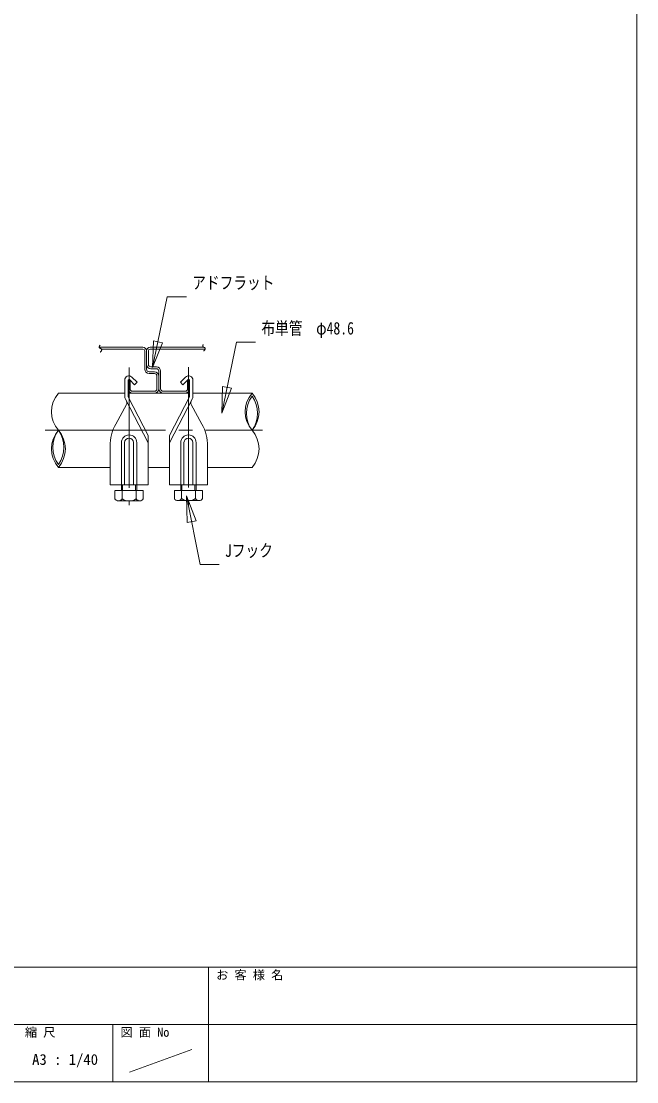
# Model space of a CAD drawing. Units: millimetres, scale not verified. Extents: x -17950 to 17950, y -5550 to 5550.
# Drawn here: x -5069 to -1850, y -5550 to 0 of the extents above; entities that cross this region are included whole.
import ezdxf
from ezdxf.enums import TextEntityAlignment as Align

# ---------------------------------------------------------------- set-up
doc = ezdxf.new("R2010")
doc.units = ezdxf.units.MM
doc.header["$LTSCALE"] = 70
doc.linetypes.add('CHAIN2', pattern=[12, 9, -1, 1, -1])
doc.linetypes.add('DOUBLE_CHAIN2', pattern=[12.8, 9, -1, 0.6, -0.6, 0.6, -1])
for name, color, linetype, lineweight in [('0-F_0', 7, 'Continuous', 9), ('2-6_text', 7, 'Continuous', 9), ('2-9_図面枠', 7, 'Continuous', 9)]:
    doc.layers.add(name, color=color, linetype=linetype, lineweight=lineweight)
doc.styles.add('ＭＳ ゴシック', font='')
doc.styles.get('ＭＳ ゴシック').set_extended_font_data('MS Gothic')

msp = doc.modelspace()

# ---------------------------------------------------------------- linework, layer by layer
at = {"layer": '0-F_0'}
for p, q in [((-4662.15, -1706.37), (-4432.92, -1706.37)), ((-4649.24, -1715.97), (-4432.92, -1715.97)), ((-4394.52, -1706.37), (-4113.93, -1706.37)), ((-4394.52, -1715.97), (-4107.49, -1715.97)), ((-4423.32, -1725.57), (-4423.32, -1821.57)), ((-4413.72, -1725.57), (-4413.72, -1821.57)), ((-4404.12, -1725.57), (-4404.12, -1795.97)), ((-4391.32, -1808.77), (-4362.52, -1808.77)), ((-4391.32, -1818.37), (-4362.52, -1818.37)), ((-4349.72, -1831.17), (-4349.72, -1923.96)), ((-4340.12, -1831.17), (-4340.12, -1923.96)), ((-4528.12, -1878.42), (-4528.12, -1965.74)), ((-4509.72, -1878.37), (-4500.12, -1878.37)), ((-4509.72, -1878.42), (-4509.72, -1965.74)), ((-4502.89, -1875.59), (-4476.06, -1902.42)), ((-4500.12, -1878.37), (-4500.12, -1923.96)), ((-4489.88, -1862.59), (-4463.05, -1889.41)), ((-4400.92, -1834.36), (-4372.12, -1834.36)), ((-4400.92, -1843.97), (-4372.12, -1843.97)), ((-4359.32, -1856.76), (-4359.32, -1923.96)), ((-4209.56, -1862.59), (-4236.39, -1889.41)), ((-4196.55, -1875.59), (-4223.37, -1902.42)), ((-4199.32, -1878.37), (-4199.32, -1923.96)), ((-4199.32, -1878.37), (-4189.72, -1878.37)), ((-4189.72, -1878.37), (-4189.72, -1923.96)), ((-4189.72, -1878.42), (-4189.72, -1965.74)), ((-4171.32, -1878.42), (-4171.32, -1965.74)), ((-4487.32, -1936.77), (-4372.12, -1936.77)), ((-4476.06, -1902.42), (-4463.05, -1889.41)), ((-4327.32, -1936.77), (-4212.12, -1936.77)), ((-4223.37, -1902.42), (-4236.39, -1889.41)), ((-4874.83, -1946.36), (-4528.12, -1946.36)), ((-4526.05, -1974.22), (-4404.92, -2207.18)), ((-4509.72, -1946.36), (-4189.72, -1946.36)), ((-4509.71, -1965.74), (-4404.92, -2167.29)), ((-4189.72, -1965.74), (-4294.52, -2167.29)), ((-4173.39, -1974.22), (-4294.52, -2207.18)), ((-4171.32, -1946.36), (-3861.97, -1946.36)), ((-4518.76, -2005.58), (-4575.21, -2108.22)), ((-4180.68, -2005.58), (-4124.22, -2108.22)), ((-4544.92, -2205.14), (-4544.92, -2425.49)), ((-4528.36, -2205.14), (-4528.36, -2425.49)), ((-4481.48, -2205.14), (-4481.48, -2425.49)), ((-4464.92, -2205.14), (-4464.92, -2425.49)), ((-4404.92, -2167.29), (-4404.92, -2425.49)), ((-4294.52, -2167.29), (-4294.52, -2425.49)), ((-4234.52, -2205.14), (-4234.52, -2455.09)), ((-4217.95, -2205.14), (-4217.95, -2425.49)), ((-4171.08, -2205.14), (-4171.08, -2425.49)), ((-4154.52, -2205.14), (-4154.52, -2455.09)), ((-4604.92, -2223.88), (-4604.92, -2425.49)), ((-4094.52, -2223.88), (-4094.52, -2425.49)), ((-4874.83, -2335.16), (-4604.92, -2335.16)), ((-4404.92, -2335.16), (-4294.52, -2335.16)), ((-4094.52, -2335.16), (-3861.97, -2335.16)), ((-4604.92, -2426.8), (-4404.92, -2426.8)), ((-4544.92, -2426.8), (-4544.92, -2456.4)), ((-4538.92, -2426.8), (-4538.92, -2456.4)), ((-4470.92, -2426.8), (-4470.92, -2456.4)), ((-4464.92, -2426.8), (-4464.92, -2456.4)), ((-4094.52, -2425.49), (-4294.52, -2425.49)), ((-4228.52, -2425.49), (-4228.52, -2455.09)), ((-4160.52, -2425.49), (-4160.52, -2455.09)), ((-4578.82, -2456.4), (-4578.82, -2499.33)), ((-4431.32, -2456.4), (-4578.52, -2456.4)), ((-4541.87, -2456.4), (-4541.87, -2499.33)), ((-4467.97, -2456.4), (-4467.97, -2499.33)), ((-4431.02, -2456.4), (-4431.02, -2499.33)), ((-4268.42, -2455.09), (-4268.42, -2498.02)), ((-4120.92, -2455.09), (-4268.12, -2455.09)), ((-4231.47, -2455.09), (-4231.47, -2498.02)), ((-4157.57, -2455.09), (-4157.57, -2498.02)), ((-4120.62, -2455.09), (-4120.62, -2498.02)), ((-4449.49, -2510), (-4560.35, -2510)), ((-4139.09, -2508.69), (-4249.95, -2508.69))]:
    msp.add_line(p, q, dxfattribs=at)
at = {"layer": '0-F_0', "linetype": 'CHAIN2'}
for p, q in [((-4504.92, -1811.94), (-4504.92, -2532.85)), ((-4194.52, -1810.63), (-4194.52, -2531.54)), ((-4944.21, -2140.77), (-3806.83, -2140.77))]:
    msp.add_line(p, q, dxfattribs=at)
at = {"layer": '0-F_0', "linetype": 'DOUBLE_CHAIN2'}
for p, q in [((-4509.72, -1878.37), (-4509.72, -1923.96)), ((-4349.72, -1856.76), (-4349.72, -1923.96))]:
    msp.add_line(p, q, dxfattribs=at)
at = {"layer": '0-F_0'}
for points in [[(-4656.45, -1695.9), (-4657.56, -1697.1), (-4659.22, -1699.15), (-4660.7, -1701.37), (-4661.47, -1702.88), (-4661.88, -1703.98), (-4662.08, -1704.79), (-4662.18, -1705.95), (-4662, -1707.01), (-4661.66, -1707.75), (-4661.22, -1708.34), (-4660.21, -1709.29), (-4659.28, -1709.94), (-4657.67, -1710.84), (-4655.91, -1711.7), (-4653.84, -1712.68), (-4652.35, -1713.46), (-4651.33, -1714.08), (-4650.63, -1714.58), (-4649.73, -1715.38), (-4649.04, -1716.27), (-4648.65, -1717.09), (-4648.45, -1717.86), (-4648.37, -1718.58), (-4648.43, -1719.89), (-4648.64, -1720.92), (-4649.16, -1722.52), (-4649.9, -1724.14), (-4651.12, -1726.29), (-4652.18, -1727.86), (-4653.86, -1730.06), (-4654.7, -1731.07), (-4655.52, -1732)], [(-4117.59, -1692.1), (-4118.16, -1693.31), (-4118.93, -1695.25), (-4119.52, -1697.27), (-4119.75, -1698.61), (-4119.82, -1699.58), (-4119.7, -1700.96), (-4119.53, -1701.62), (-4119.28, -1702.22), (-4118.85, -1702.93), (-4118.37, -1703.5), (-4117.35, -1704.4), (-4116.45, -1705), (-4114.98, -1705.84), (-4113.41, -1706.62), (-4111.59, -1707.5), (-4110.31, -1708.19), (-4109.43, -1708.73), (-4108.3, -1709.63), (-4107.85, -1710.13), (-4107.47, -1710.66), (-4107.12, -1711.44), (-4106.95, -1712.18), (-4106.89, -1712.87), (-4107, -1714.13), (-4107.22, -1715.13), (-4107.77, -1716.67), (-4108.52, -1718.25), (-4109.78, -1720.33), (-4110.84, -1721.85), (-4112.53, -1723.99), (-4113.39, -1724.95), (-4114.22, -1725.84)]]:
    msp.add_lwpolyline(points, dxfattribs=at)
for centre, radius, start, end in [((-4432.92, -1725.57), 19.2, 0, 90), ((-4432.92, -1725.57), 9.6, 0, 90), ((-4394.52, -1725.57), 19.2, 90, 180), ((-4394.52, -1725.57), 9.6, 90, 180), ((-4400.92, -1821.57), 22.4, 180, 270), ((-4391.32, -1795.97), 22.4, 180, 270), ((-4400.92, -1821.57), 12.8, 180, 270), ((-4391.32, -1795.97), 12.8, 180, 270), ((-4362.52, -1831.17), 22.4, 0, 90), ((-4362.52, -1831.17), 12.8, 0, 90), ((-4505.72, -1878.42), 22.4, 45.001, 180), ((-4505.72, -1878.42), 4, 45.001, 180), ((-4372.12, -1856.76), 22.4, 0, 90), ((-4372.12, -1856.76), 12.8, 0, 90), ((-4193.72, -1878.42), 22.4, 0, 134.999), ((-4193.72, -1878.42), 4, 0, 134.999), ((-4487.32, -1923.96), 22.4, 180, 270), ((-4487.32, -1923.96), 12.8, 180, 270), ((-4372.12, -1923.96), 22.4, 270, 0), ((-4372.12, -1923.96), 12.8, 270, 0), ((-4327.32, -1923.96), 22.4, 180, 270), ((-4327.32, -1923.96), 12.8, 180, 270), ((-4212.12, -1923.96), 22.4, 270, 0), ((-4212.12, -1923.96), 12.8, 270, 0), ((-4763.24, -2043.57), 147.99, 138.942, 221.058), ((-4509.72, -1965.74), 18.4, 180, 207.473), ((-4534.52, -1996.91), 17.98, 331.189, 27.473), ((-4164.92, -1996.91), 17.98, 152.527, 208.811), ((-4189.72, -1965.74), 18.4, 332.527, 0), ((-3750.38, -2043.57), 147.99, 138.942, 221.058), ((-3740.14, -2051.57), 151, 143.79, 216.21), ((-3973.56, -2043.57), 147.99, 318.942, 41.058), ((-3983.8, -2051.57), 151, 323.79, 36.21), ((-4364.92, -2223.88), 240, 151.189, 180), ((-4334.52, -2223.88), 240, 0, 28.811), ((-4763.24, -2237.97), 147.99, 138.942, 221.058), ((-4752.99, -2229.97), 151, 143.79, 216.21), ((-4996.66, -2229.97), 151, 323.79, 36.21), ((-4986.41, -2237.97), 147.99, 318.942, 41.058), ((-3973.56, -2237.97), 147.99, 318.942, 41.058), ((-4504.92, -2205.14), 40, 0, 180), ((-4504.92, -2205.14), 23.44, 0, 180), ((-4194.52, -2205.14), 40, 0, 180), ((-4194.52, -2205.14), 23.44, 0, 180), ((-4560.35, -2488.66), 21.34, 210.001, 330), ((-4504.92, -2440.66), 69.33, 237.796, 302.204), ((-4449.49, -2488.66), 21.34, 210, 329.999), ((-4249.95, -2487.35), 21.34, 210.001, 330), ((-4194.52, -2439.35), 69.33, 237.796, 302.204), ((-4139.09, -2487.35), 21.34, 210, 329.999)]:
    msp.add_arc(centre, radius, start, end, dxfattribs=at)
at = {"layer": '2-6_text'}
for p, q in [((-4382.69, -1812.8), (-4305.17, -1442.12)), ((-4305.17, -1442.12), (-4205.17, -1442.12)), ((-4378.26, -1672.87), (-4382.69, -1812.8)), ((-4330.67, -1682.83), (-4382.69, -1812.8)), ((-4378.26, -1672.87), (-4330.67, -1682.83)), ((-4020.87, -2050.86), (-3943.35, -1680.18)), ((-3943.35, -1680.18), (-3843.35, -1680.18)), ((-4016.45, -1910.93), (-4020.87, -2050.86)), ((-3968.85, -1920.88), (-4020.87, -2050.86)), ((-4016.45, -1910.93), (-3968.85, -1920.88)), ((-4204.04, -2483.71), (-4133.74, -2843.64)), ((-4153.75, -2614.37), (-4204.04, -2483.71)), ((-4201.47, -2623.68), (-4204.04, -2483.71)), ((-4153.75, -2614.37), (-4201.47, -2623.68)), ((-4133.74, -2843.64), (-4033.74, -2843.64))]:
    msp.add_line(p, q, dxfattribs=at)
at = {"layer": '2-9_図面枠'}
for p, q in [((-1850.02, -4950), (-1850.02, 5550)), ((-17950.02, -4950), (-1850.02, -4950)), ((-4090.02, -4950), (-4090.02, -5550)), ((-8570.02, -5250), (-1850.02, -5250)), ((-4590.03, -5250), (-4590.03, -5550)), ((-4503.64, -5499.49), (-4176.42, -5380.51))]:
    msp.add_line(p, q, dxfattribs=at)
for points in [[(-17950.02, -5550), (-1850.02, -5550), (-1850.02, 5550), (-17950.02, 5550)], [(-17950.02, 5550), (-17950.02, -4950), (-1850.02, -4950)]]:
    msp.add_lwpolyline(points, dxfattribs=at)

# ---------------------------------------------------------------- texts
at = {"layer": '2-6_text', "style": 'ＭＳ ゴシック', "width": 0.8}
for s, p in [('アドフラット', (-4175.16, -1421.08)), ('布単管\u3000φ48.6\u3000\u3000', (-3813.35, -1659.13)), ('Jフック\u3000\u3000', (-4003.73, -2822.6))]:
    msp.add_text(s, height=65.69, dxfattribs=at).set_placement(p, align=Align.BOTTOM_LEFT)
at = {"layer": '2-9_図面枠', "style": 'ＭＳ ゴシック'}
for s, height, p in [('お 客 様 名', 46.92, (-4050.03, -5028.4)), ('縮 尺', 46.92, (-5050.02, -5328.4)), ('図 面 No', 46.92, (-4550.03, -5328.4)), ('A3 : 1/40', 56.3, (-5012.19, -5478.19))]:
    msp.add_text(s, height=height, dxfattribs=at).set_placement(p, align=Align.BOTTOM_LEFT)

doc.saveas('drawing.dxf')
